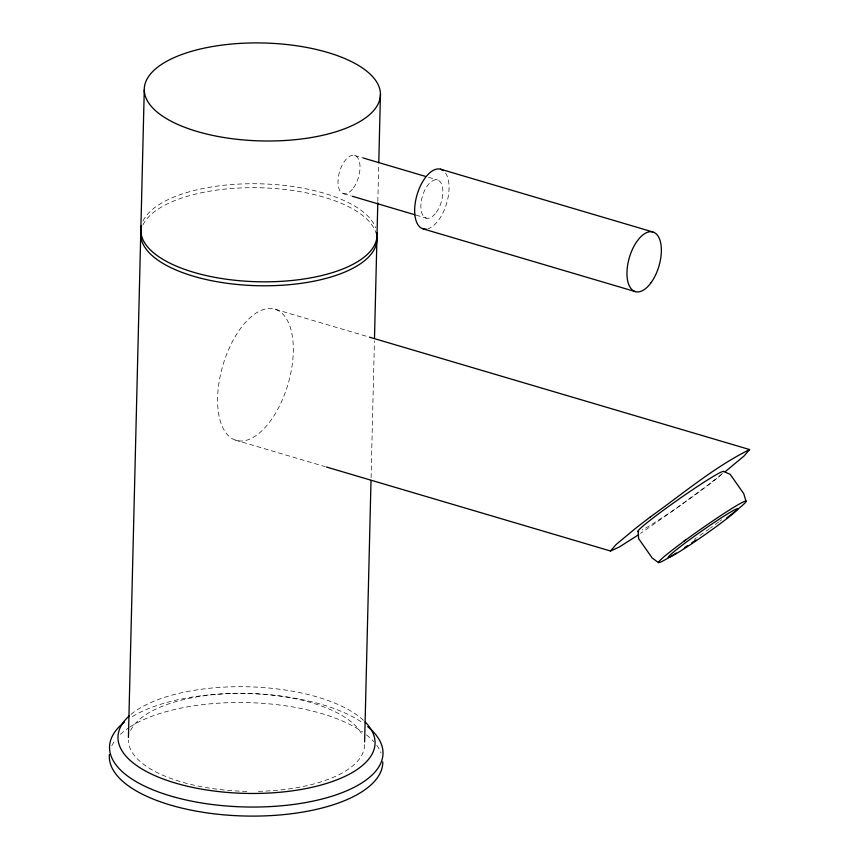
<?xml version="1.0" encoding="UTF-8"?>
<svg xmlns="http://www.w3.org/2000/svg" width="859" height="859" viewBox="0 0 859 859"><rect width="100%" height="100%" fill="white"/><g stroke="black" fill="none" stroke-linecap="round" stroke-linejoin="round"><path stroke-width="0.64" stroke-dasharray="4.29 3.22" d="M371.077 477.701L374.427 340.905M377.831 201.489L378.744 163.94M709.921 483.531L674.455 509.763L640.503 533.45M354.584 155.447L363.507 158.077M428.512 177.298L437.435 179.939M343.428 193.64L351.073 195.895M416.078 215.115L426.279 218.132M275.675 309.423A68.387 33.888 -73.5 0 1 273.044 417.173A68.387 33.888 -73.5 0 1 217.628 397.599A68.387 33.888 -73.5 0 1 275.675 309.423L368.146 336.76M235.226 440.044L325.185 466.641M721.592 519.802A42.274 2.416 -35 0 1 719.702 521.23M718.715 521.961A42.274 2.416 -35 0 1 713.571 525.751M712.498 526.535A42.274 2.416 -35 0 1 710.318 528.102M709.502 528.704A42.274 2.416 -35 0 1 696.832 537.584M695.983 538.163A42.274 2.416 -35 0 1 694.319 539.302M722.408 473.288A52.227 2.985 -35 0 1 685.235 501.978A52.227 2.985 -35 0 1 642.253 529.928M721.41 474.619A136.431 7.774 -35.1 0 1 709.727 483.649M445.585 173.067A31.085 15.408 -73.5 0 1 446.24 204.657A31.085 15.408 -73.5 0 1 427.825 228.795M143.023 221.01A118.123 48.984 1.4 0 1 261.469 183.847A118.123 48.984 1.4 0 1 375.684 227.807M142.927 224.972A118.123 48.984 1.4 0 1 262.822 187.853A118.123 48.984 1.4 0 1 375.984 232.961M364.56 744.592A118.123 48.984 1.4 0 1 258.387 791.332M246.812 791.343A118.123 48.984 1.4 0 1 128.367 740.093M130.568 730.579A118.123 48.984 1.4 0 1 246.114 693.342A118.123 48.984 1.4 0 1 362.219 734.982M111.853 745.687A136.774 56.715 1.4 0 1 115.085 740.351M120.432 734.359A136.774 56.715 1.4 0 1 129.054 727.573M130.053 726.918A136.774 56.715 1.4 0 1 362.627 732.018M366.449 734.853A136.774 56.715 1.4 0 1 373.88 741.757M376.779 745.322A136.774 56.715 1.4 0 1 381.042 752.999M131.073 714.301A128.571 53.312 1.4 0 1 249.293 686.824A128.571 53.312 1.4 0 1 364.302 721.109M132.35 716.578A136.774 56.715 1.4 0 1 362.852 722.967M353.478 187.831A19.897 9.857 -73.5 0 0 355.486 155.79A19.897 9.857 -73.5 0 0 338.059 179.993A19.897 9.857 -73.5 0 0 353.478 187.831M436.329 212.323A19.897 9.857 -73.5 0 0 438.337 180.293A19.897 9.857 -73.5 0 0 420.91 204.496A19.897 9.857 -73.5 0 0 436.329 212.323"/><path stroke-width="1.29" d="M128.431 737.419L140.726 234.496M140.822 230.534L144.269 89.712M364.624 741.908L371.013 480.385M374.492 338.221L376.918 238.985M377.015 235.022L377.799 202.831M378.776 162.598L380.451 94.2M725.179 471.688L743.991 456.065L749.606 449.558L369.434 337.147M650.199 517.032C682.669 493.882 713.947 467.285 749.606 449.558M638.666 534.674L619.232 547.054L610.502 551.006L326.474 467.028M440.57 169.202L652.872 231.973M363.507 158.077L425.957 176.546M352.351 196.271L414.811 214.739M423.143 228.881L635.445 291.652M723.579 471.398L730.193 474.34L743.733 493.646L745.977 501.173M658.488 562.634L652.174 557.963L638.634 538.657L638.097 531.087M610.502 551.006L616.128 544.499L634.93 528.876A136.431 7.806 -35 0 1 650.295 516.978M683.818 541.224A42.274 2.416 -35 0 1 685.793 539.753M676.291 553.013A53.462 3.06 -35 0 1 670.127 551.779A53.462 3.06 -35 0 1 735.508 506.252A53.462 3.06 -35 0 1 726.735 517.902M695.994 539.957A53.462 3.06 -35 0 1 691.774 542.824M687.662 545.594A53.462 3.06 -35 0 1 684.655 547.591M638.548 531.485A52.227 2.985 -35 0 1 678.556 499.369A52.227 2.985 -35 0 1 723.6 471.741M426.204 229.117A31.085 15.408 -73.5 0 1 417.023 194.875A31.085 15.408 -73.5 0 1 443.298 170.587M376.854 232.617A118.123 48.984 1.4 0 1 256.369 281.709A118.123 48.984 1.4 0 1 141.359 225.745M376.757 236.569A118.123 48.984 1.4 0 1 256.272 285.671A118.123 48.984 1.4 0 1 141.263 229.697M382.792 761.912A136.774 56.715 1.4 0 1 243.773 815.986A136.774 56.715 1.4 0 1 109.394 754.481M365.129 721.925A128.571 53.312 1.4 0 1 244.794 793.372A128.571 53.312 1.4 0 1 129.28 715.848M367.716 726.65A136.774 56.715 1.4 0 1 246.673 806.998A136.774 56.715 1.4 0 1 124.458 722.022M684.398 548.557A42.274 2.416 -35 0 0 737.645 509.033A42.274 2.416 -35 0 0 687.071 541.578A42.274 2.416 -35 0 0 684.398 548.557M651.143 282.579A31.085 15.408 -73.5 0 0 654.29 232.531A31.085 15.408 -73.5 0 0 627.049 270.338A31.085 15.408 -73.5 0 0 651.143 282.579M193.855 130.482A118.123 48.984 1.4 0 0 379.914 98.989A118.123 48.984 1.4 0 0 213.3 46.397A118.123 48.984 1.4 0 0 193.855 130.482"/></g></svg>
